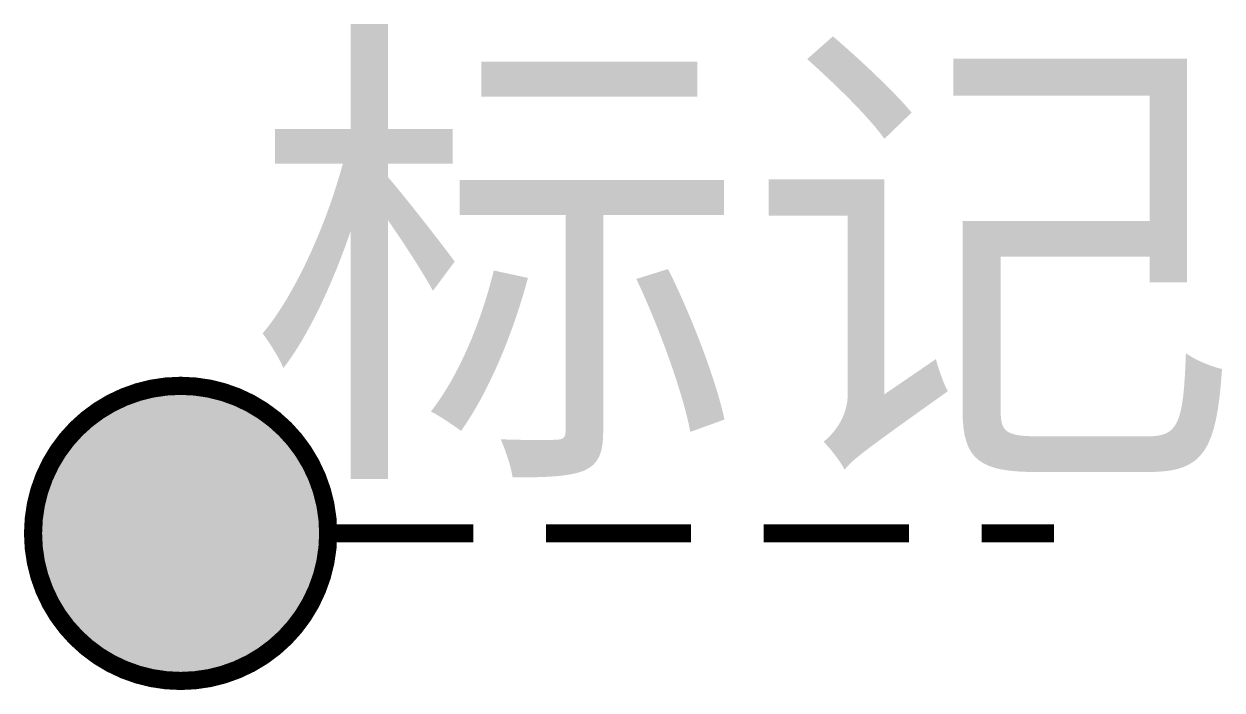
# Model space of a CAD drawing. Extents: x -0.86 to 5.74, y -0.86 to 2.81.
import ezdxf

# ---------------------------------------------------------------- set-up
doc = ezdxf.new("R2010")
doc.units = 0
doc.header["$MEASUREMENT"] = 0
doc.layers.get('0').update_dxf_attribs({"linetype": 'CONTINUOUS'})
doc.styles.get("Standard").update_dxf_attribs({"font": 'SimSun.ttf'})

msp = doc.modelspace()

# ---------------------------------------------------------------- hatches: boundary and pattern name
h = msp.add_hatch(color=255)
edge = h.paths.add_edge_path()
edge.add_arc((0, 0), 0.8132, -90, 90, ccw=False)
edge.add_arc((0, 0), 0.8132, 90, 270, ccw=False)

# ---------------------------------------------------------------- linework, layer by layer
at = {"color": 84, "const_width": 0.1}
msp.add_lwpolyline([(0, 0.8132, -1), (0, -0.8132, -1), (0, 0.8132, -1)], format="xyb", dxfattribs=at)
for points in [[(0.8132, 0), (1.6132, 0)], [(2.0132, 0), (2.8132, 0)], [(3.2132, 0), (4.0132, 0)], [(4.4132, 0), (4.8132, 0)]]:
    msp.add_lwpolyline(points, dxfattribs=at)

# ---------------------------------------------------------------- texts
msp.add_attdef('标记', (0.3863, 0.5156), '标记', height=2)

doc.saveas('drawing.dxf')
